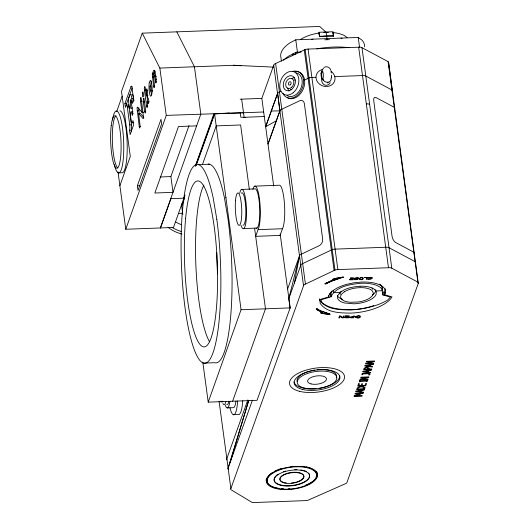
<?xml version="1.0" encoding="UTF-8"?>
<svg xmlns="http://www.w3.org/2000/svg" width="529" height="529" viewBox="0 0 529 529"><rect width="100%" height="100%" fill="white"/><g stroke="black" fill="none" stroke-linecap="round" stroke-linejoin="round"><path stroke-width="0.79" d="M138.743 108.822L139.167 113.153M140.178 126.418L138.585 113.418L140.317 113.351L143.842 117.418M148.88 101.945L148.57 99.016L147.28 96.873L147.465 91.537L146.89 88.839A2.552 0.503 87.8 0 0 146.553 89.48L146.262 95.346L147.994 95.28M154.547 85.996L153.734 78.497A2.751 0.542 87.8 0 1 153.972 75.349A2.751 0.542 87.8 0 1 154.686 76.712L155.804 82.96A2.552 0.503 87.8 0 0 156.214 81.816L156.115 79.066M322.802 79.224L322.591 79.304A4.153 0.813 87.8 0 1 321.725 72.876L321.989 71.448A4.153 0.813 87.8 0 1 323.212 73.795A4.153 0.813 87.8 0 1 322.802 79.224L323.054 80.289L323.186 79.674C324.456 83.093 330.321 83.271 331.147 79.515L330.942 78.914A4.153 0.813 87.8 0 0 331.286 77.948M138.743 108.809L138.777 108.22A2.552 0.503 87.8 0 1 138.843 107.718M140.178 126.424L139.603 128.038A2.552 0.503 87.8 0 1 139.266 126.762L137.051 108.286A2.552 0.503 87.8 0 1 137.454 107.142L141.997 112.399L143.723 112.333M145.587 111.216L145.548 111.804A2.552 0.503 87.8 0 1 145.144 112.948L145.012 112.829A2.552 0.503 87.8 0 1 144.675 111.546L143.385 102.031A2.552 0.503 87.8 0 1 143.286 100.087L143.326 99.485A2.552 0.503 87.8 0 1 143.729 98.341L143.862 98.467M148.88 101.958L148.437 103.691L147.122 101.687L148.847 101.621M154.547 86.002L154.514 86.591A2.552 0.503 87.8 0 1 154.104 87.735L153.972 87.616A2.552 0.503 87.8 0 1 153.635 86.339L152.286 74.278A2.552 0.503 87.8 0 1 152.696 73.134L154.587 73.26L155.037 70.919M331.478 77.75L331.551 76.54M319.642 299.639L328.562 296.961L328.621 296.081A28.897 12.531 -7.7 0 1 346.766 284.324L354.053 282.77L361.578 282.05A28.897 12.531 -7.7 0 1 385.244 293.952L384.689 294.812L392.022 296.908A37.162 16.115 -7.7 0 1 350.555 313.122C340.14 312.93 326.902 312.95 320.27 303.507L319.589 298.812M331.233 296.154C337.033 286.05 350.515 284.291 361.115 283.253A26.186 11.354 -7.7 0 1 381.264 288.292L382.824 291.029L382.308 294.785L390.547 297.139L387.393 300.214A39.576 17.166 -7.7 0 1 351.785 309.657C341.608 309.716 330.38 309.187 322.009 302.681L320.991 299.764L331.028 296.749L330.823 292.835L331.994 290.99M375.815 289.885L375.729 291.135A19.599 8.497 -7.7 0 1 372.204 295.215M382.189 290.89L382.394 287.882L380.84 285.144M152.855 73.326L153.304 70.985L154.051 70.172A7.79 1.534 87.8 0 1 155.486 74.45L156.174 79.495M330.096 82.471L329.812 83.41C328.615 85.123 326.274 85.797 324.383 84.871C320.64 83.106 321.916 78.166 320.997 74.926L321.989 71.448M321.639 72.255L321.777 71.243L321.725 72.876M294.375 283.114L299.493 255.818A3.848 1.666 -7.7 0 1 301.391 254.158L319.252 245.661A5.29 3.842 -67.1 0 0 322.664 239.015L304.347 103.578A5.29 3.842 -67.1 0 0 299.665 100.775L281.798 109.238M132.21 107.44L131.873 108.385A4.053 0.8 87.8 0 1 131.457 108.26M132.323 122.503L132.111 122.973A4.053 0.8 87.8 0 1 131.159 120.824L130.689 117.352A4.053 0.8 87.8 0 1 130.842 111.917A4.053 0.8 87.8 0 1 131.979 113.715L132.224 115.534L132.858 113.761L130.894 99.273L130.266 101.046L130.484 102.659A4.053 0.8 87.8 0 1 130.643 105.754L130.147 108.452A4.053 0.8 87.8 0 1 129.195 106.303L128.739 102.963A4.053 0.8 87.8 0 1 128.745 98.116L130.108 94.512A7.551 1.481 87.8 0 1 131.88 98.513L132.548 103.413L133.705 100.16L132.105 88.356A4.053 0.8 87.8 0 0 131.152 86.207L124.91 103.664L125.413 107.374L126.338 104.874A4.053 0.8 87.8 0 1 127.291 107.023L129.704 124.87A4.053 0.8 87.8 0 1 129.545 130.313L130.134 134.63L133.619 124.824L133.03 120.506L132.323 122.503L133.473 122.457M151.34 81.096L150.831 83.833A7.975 1.567 87.8 0 0 150.719 85.705M415.404 262.113L388.59 62.402L388.074 61.622L361.975 47.683A3.848 1.666 -7.7 0 0 358.669 47.207L308.057 49.071A3.848 1.666 -7.7 0 0 305.16 49.561L304.274 49.977L334.097 270.511M388.59 62.402L392.293 91.206M414.227 253.451L413.843 252.221L395.652 242.507A5.29 2.46 67.7 0 1 392.049 236.198L373.732 100.728A5.29 2.46 67.7 0 1 376.059 97.587L394.25 107.301L394.687 108.346M415.51 262.906L415.12 261.67L389.027 247.731A3.848 1.666 -7.7 0 0 385.714 247.255L335.108 249.126A3.848 1.666 -7.7 0 0 332.212 249.609L302.674 263.607A3.848 1.666 -7.7 0 0 300.77 265.274L288.543 299.388M418.274 283.379L417.89 282.149L391.797 268.21A3.848 1.666 -7.7 0 0 388.484 267.734L337.872 269.605A3.848 1.666 -7.7 0 0 334.976 270.088L305.438 284.086A3.848 1.666 -7.7 0 0 303.54 285.753L230.882 488.531A3.848 1.666 -7.7 0 0 231.623 490.099L251.797 502.246A3.848 1.666 -7.7 0 0 254.416 502.53L305.041 500.632A3.848 1.666 -7.7 0 0 308.784 499.892L345.708 483.612A3.848 1.666 -7.7 0 0 346.998 482.316L418.274 283.379L415.563 262.715M230.009 462.763L248.782 400.367M228.303 469.316A3.848 1.666 -7.7 0 1 228.111 468.053L248.736 400.314M326.4 32.6L319.714 26.45L142.241 33.155L121.511 91.471L130.299 156.439L119.885 185.719M116.671 111.612L122.153 96.199M126.834 105.079L126.636 103.598L132.224 87.88M131.88 98.513L133.612 98.434A7.551 1.481 87.8 0 0 131.833 94.446M137.368 185.772L161.001 119.29L161.636 124.017L138.009 190.493L137.368 185.772L139.835 185.679M185.011 195.082L173.499 227.457L125.776 229.255L166.251 115.388L159.857 68.076L142.241 33.155M196.629 125.862L178.485 126.55L154.852 193.025L173.003 192.338L170.874 176.587L189.005 125.571M160.34 227.953L200.822 114.079L194.421 66.766L176.812 31.846M160.538 227.946L170.946 198.666M195.181 166.463L213.875 113.867L240.292 112.869M181.725 206.257L184.35 198.884M196.153 165.663L214.576 113.841L229.242 113.008M202.428 164.645L216.202 125.889L240.622 124.97L249.318 189.296M318.643 33.803L319.192 32.269L333.085 31.747L333.627 35.747L333.475 36.177L326.644 36.012L319.582 36.693L319.086 33.003A27.31 11.843 -7.7 0 0 300.796 39.325M318.683 34.134L319.086 33.003M319.582 36.693L319.192 32.269M252.882 189.203A22.43 4.411 87.8 0 1 259.481 199.063A22.43 4.411 87.8 0 1 258.053 229.659L255.679 236.337L280.357 235.405M280.152 233.878L290.156 307.885L257.041 400.308L208.214 402.152L241.065 309.743L214.576 113.841L212.883 117.59M280.092 235.412L282.466 228.733A22.43 4.411 87.8 0 0 284.39 203.004A22.43 4.411 87.8 0 0 279.1 185.236L254.68 186.155M232.628 401.233L265.479 308.817L254.647 228.7M331.028 296.749L330.81 293.006M273.678 186.01L261.835 98.381L273.724 65.219A3.848 1.666 -7.7 0 1 275.622 63.553L305.16 49.561L334.976 270.088M276.356 120.784L265.664 126.735L277.553 93.573A3.848 1.666 -7.7 0 1 279.451 91.881L280.873 91.239M265.664 126.735L277.685 93.124L279.894 110.878L271.298 111.011M279.834 111.07L268.011 144.067L280.02 110.429A3.848 1.666 -7.7 0 1 281.798 109.212M247.85 399.937L226.835 458.603A3.848 1.666 -7.7 0 0 227.027 459.866M287.604 288.986L299.493 255.818L288.808 298.64L290.084 308.09M228.111 468.053L252.445 400.136M183.913 198.17L184.753 195.849M195.723 165.676L214.576 113.841M295.103 54.467L296.128 52.245L301.08 52.054M127.939 105.053L128.064 104.808A4.053 0.8 87.8 0 1 129.016 106.957L131.43 124.811A4.053 0.8 87.8 0 1 131.278 130.246L131.47 131.688M321.817 71.931L320.924 73.643L322.254 69.762L323.596 68.307M308.109 78.332L308.996 77.915A3.848 1.666 -7.7 0 1 311.892 77.426L315.866 77.28M364.58 46.85A42.267 18.33 -7.7 0 0 361.876 40.039L358.219 37.447L295.777 39.807L290.15 42.75A42.267 18.33 -7.7 0 0 280.899 57.297L281.428 61.232M296.128 52.245L288.755 56.1A46.572 20.195 -7.7 0 0 283.451 60.24M320.759 312.778L322.3 312.017L320.759 312.778A21.127 9.165 -7.7 0 0 329.17 314.133L329.355 314.14M325.064 283.656L331.452 280.542L333.647 279.834L325.09 283.815L331.18 281.157L343.215 277.09L331.207 281.316L325.672 284.02L325.09 283.815M308.996 77.915L304.572 80.011L303.454 79.535M323.94 67.461C326.591 65.603 330.321 67.5 330.942 70.549M322.3 312.017C321.526 311.614 314.53 309.346 316.931 308.691L318.802 310.199L330.036 314.153M329.25 294.005L330.599 293.595M361.995 279.186C355.779 280.158 363.125 275.549 362.715 278.836A1.395 0.602 -7.7 0 1 361.995 279.186M311.76 39.43L313.049 39.153M341.403 277.282L343.215 277.09M343.235 277.242L341.423 277.441A21.153 9.172 -7.7 0 0 332.715 279.378L332.688 279.219M323.794 32.553L328.403 32.375M360.097 286.215C352.142 286.963 342.243 288.305 337.714 295.737A19.599 8.497 -7.7 0 0 344.63 302.998L353.841 303.811A19.599 8.497 -7.7 0 0 376.145 294.289L376.304 292.034L375.14 289.985M327.345 82.835L328.264 82.749M319.728 36.276L333.627 35.747M293.926 54.123L292.418 54.183L292.636 55.757M159.857 68.076L233.765 65.279L273.255 67.104M152.788 73.22L154.514 73.154M152.266 74.602L153.999 74.536M154.686 76.712L156.412 76.645M155.367 81.757L156.518 81.711M131.027 86.445L132.177 86.406M153.635 86.339L154.785 86.293M146.262 95.346L145.257 87.913A2.552 0.503 87.8 0 0 144.92 86.644L144.787 86.518A2.552 0.503 87.8 0 0 144.384 87.662L144.344 88.25A2.552 0.503 87.8 0 0 144.443 90.208L145.594 90.161M146.454 90.492L147.611 90.446M146.447 90.651L147.598 90.604M130.266 101.046L131.417 101.006M140.972 97.746L140.84 97.627A2.552 0.503 87.8 0 0 140.43 98.771L140.397 99.359A2.552 0.503 87.8 0 0 140.496 101.317L142.222 101.251M143.385 102.031L144.536 101.991M130.484 102.659L131.635 102.619M240.159 99.201L261.835 98.381M124.91 103.664L126.636 103.598M144.443 90.208L146.599 106.131L147.75 106.091M127.291 107.023L129.016 106.957M137.11 110.832L138.843 110.766M144.675 111.546L145.825 111.507M131.979 113.715L133.129 113.669M166.251 115.388L243.505 112.75M241.898 112.809L263.673 111.989M244.12 117.299L264.288 116.532M132.257 122.702L133.407 122.655M129.704 124.87L131.43 124.811M139.266 126.762L140.416 126.715M129.545 130.313L131.278 130.246M198.474 164.664L209.663 164.241M118.694 172.877L122.146 172.745A30.98 6.09 87.8 0 0 127.119 141.812A30.98 6.09 87.8 0 0 119.904 110.839M160.148 176.99L170.874 176.587M241.409 189.442L254.634 188.939A19.725 3.875 87.8 0 1 259.713 208.651A19.725 3.875 87.8 0 1 255.996 228.032M170.748 198.673L184.608 198.144M178.24 213.405L182.366 213.253M243.79 228.568L257.015 228.072M258.053 229.659L282.466 228.733M340.537 292.325L333.601 292.583L333.277 290.223M375.716 290.996L382.652 290.732L382.229 287.584M241.065 309.743L290.156 307.885M203.414 363.125L214.602 362.702A99.465 19.553 87.8 0 0 227.992 218.847L224.349 197.383A99.465 19.553 87.8 0 0 208.201 164.089M227.192 407.905L233.296 407.674A18.687 3.677 87.8 0 0 235.954 401.187M233.368 414.696L238.453 414.505A25.749 5.059 87.8 0 0 239.756 414.015L240.92 411.807A25.749 5.059 87.8 0 0 242.732 400.784M334.685 76.586L362.504 75.561A3.848 1.666 -7.7 0 1 365.81 76.037L391.903 89.976L392.419 90.757M330.063 314.312L329.19 314.292A21.127 9.165 -7.7 0 1 320.786 312.937M245.773 117.431L240.781 117.2L240.159 112.598M233.765 65.279L241.171 65.748M332.979 32.487L333.422 36.17L332.979 32.487L338.937 33.459L343.79 35.198L347.136 37.579M340.947 38.101L342.071 38.28M384.993 292.524L383.525 292.107L383.955 295.255M329.316 313.895L320.673 310.946M320.025 310.536L316.931 308.691M322.32 312.176L318.094 310.477L316.183 308.949M332.715 279.378L333.667 279.993M154.554 73.194L154.422 73.068A2.552 0.503 87.8 0 0 154.012 74.212L154.078 76.758L152.385 77.022M138.585 113.418L143.121 118.641A2.552 0.503 87.8 0 0 143.524 117.498L141.309 99.029A2.552 0.503 87.8 0 0 140.972 97.753M319.84 300.353C326.479 309.796 339.717 309.782 350.125 309.968A37.162 16.115 -7.7 0 0 373.838 305.577M371.953 287.968L372.747 289.363M388.074 61.622L417.89 282.149M361.975 47.683L391.797 268.21M358.219 37.447L359.608 47.683M358.669 47.207L388.484 267.734M384.689 294.812L384.266 291.664L384.814 290.791A28.877 12.524 -7.7 0 0 385.185 288.774M382.308 292.616L382.52 294.19M326.148 32.329L327.14 39.695M308.057 49.071L337.872 269.605M295.777 39.807L297.477 52.411M328.787 295.784L328.998 297.358M328.35 295.387L328.562 296.961M275.622 63.553L305.438 284.086M273.724 65.219L303.54 285.753M241.667 99.148L244.127 117.352M219.085 401.293L230.882 488.531M181.401 203.85L182.809 214.291M202.799 362.114L208.214 402.152M146.817 94.916L147.789 102.084M147.122 101.687L147.412 103.843A2.552 0.503 87.8 0 1 147.512 105.787L147.479 106.389A2.552 0.503 87.8 0 1 147.069 107.532L146.936 107.413A2.552 0.503 87.8 0 1 146.599 106.131M140.496 101.317L141.997 112.399M133.725 99.254L133.943 100.887M118.02 171.879L125.776 229.255M225.896 197.548L225.929 197.886M360.09 286.229A19.599 8.497 -7.7 0 1 375.134 289.998M143.862 98.467A2.552 0.503 87.8 0 1 144.199 99.743L145.488 109.258A2.552 0.503 87.8 0 1 145.587 111.209M152.65 90.776A2.87 0.562 87.8 0 1 152.081 90.611M316.282 471.233A25.789 11.182 -7.7 0 1 305.378 485.272M289.905 488.651A25.789 11.182 -7.7 0 1 288.424 488.743M283.623 488.776A25.789 11.182 -7.7 0 1 281.289 488.631M278.743 488.327A25.789 11.182 -7.7 0 1 266.537 478.163M294.931 71.627A14.111 10.249 -67.1 0 1 303.983 86.994A14.111 10.249 -67.1 0 1 287.359 97.647M292.385 71.488A14.111 10.249 -67.1 0 1 303.415 79.264A14.111 10.249 -67.1 0 1 296.214 96.172A14.111 10.249 -67.1 0 1 282.995 93.54M132.574 111.85A4.053 0.8 87.8 0 1 132.964 111.421M316.911 48.873A50.625 21.954 -7.7 0 1 349.193 47.722M296.095 72.863A12.346 8.973 -67.1 0 1 301.067 87.814A12.346 8.973 -67.1 0 1 287.042 95.61M151.684 94.87A7.975 1.567 87.8 0 1 150.884 90.499M291.367 89.831A5.303 3.855 -67.1 0 1 290.593 89.15M294.217 80.051A5.303 3.855 -67.1 0 1 295.255 80.058M340.266 294.362A16.439 7.128 -7.7 0 1 341.099 291.181M267.74 482.336A24.903 10.798 -7.7 0 1 271.999 472.866M274.531 471.319A24.903 10.798 -7.7 0 1 277.361 469.957M278.016 469.686A24.903 10.798 -7.7 0 1 281.554 468.429M290.93 466.433A24.903 10.798 -7.7 0 1 292.557 466.254M302.78 466.261A24.903 10.798 -7.7 0 1 304.413 466.472M305.974 466.743A24.903 10.798 -7.7 0 1 307.442 467.074M308.255 467.286A24.903 10.798 -7.7 0 1 311.865 468.654M312.586 469.044A24.903 10.798 -7.7 0 1 316.203 476.285M339.704 375.61A23.071 10.005 -7.7 0 1 319.113 388.246M316.117 388.623A23.071 10.005 -7.7 0 1 294.025 381.978M333.508 278.955A21.153 9.172 -7.7 0 1 335.194 278.479M336.054 278.261A21.153 9.172 -7.7 0 1 336.927 278.056M337.806 277.87A21.153 9.172 -7.7 0 1 339.598 277.54M308.473 473.091A17.887 7.756 -7.7 0 1 289.013 485.701A17.887 7.756 -7.7 0 1 278.115 474.242M283.458 471.716A17.887 7.756 -7.7 0 1 285.574 471.061M294.719 469.653A17.887 7.756 -7.7 0 1 296.981 469.64M300.809 469.95A17.887 7.756 -7.7 0 1 302.37 470.228M303.798 470.585A17.887 7.756 -7.7 0 1 306.278 471.537M289.065 91.081A7.836 5.693 -67.1 0 1 287.796 87.959M291.81 78.722A7.836 5.693 -67.1 0 1 294.422 77.631M155.645 75.422A2.751 0.542 87.8 0 1 155.771 75.184M342.693 299.407A19.599 8.497 -7.7 0 1 337.396 295.559M297.126 381.502A19.937 8.643 -7.7 0 1 309.802 371.094M310.497 370.908A19.937 8.643 -7.7 0 1 314.828 370.022M317.043 369.738A19.937 8.643 -7.7 0 1 336.345 377.732M209.53 341.727A83.06 16.326 87.8 0 1 195.79 263.257A83.06 16.326 87.8 0 1 203.916 185.071M241.376 193.158A16.194 3.181 87.8 0 1 245.734 207.818A16.194 3.181 87.8 0 1 243.003 225.162M217.518 273.857A99.465 19.553 87.8 0 1 216.718 252.624M239.69 193.277A19.725 3.875 87.8 0 1 244.934 195.479A19.725 3.875 87.8 0 1 246.018 221.79A19.725 3.875 87.8 0 1 241.012 225.308M324.799 39.834A27.31 11.843 -7.7 0 1 329.455 39.655M283.484 482.382A12.101 5.25 -7.7 0 1 284.357 474.374A12.101 5.25 -7.7 0 1 302.099 473.792A12.101 5.25 -7.7 0 1 296.848 481.945M296.121 482.157A12.101 5.25 -7.7 0 1 291.499 483.003M286.229 482.964A12.101 5.25 -7.7 0 1 284.886 482.746M379.743 284.166A26.186 11.354 -7.7 0 1 380.834 285.144M366.332 103.915A3.848 1.666 -7.7 0 1 369.645 104.392M237.647 400.975A25.749 5.059 87.8 0 1 229.93 407.727M112.472 120.017A30.98 6.09 87.8 0 1 121.022 119.779A30.98 6.09 87.8 0 1 122.754 163.276A30.98 6.09 87.8 0 1 114.244 164.592M117.755 167.865A26.252 5.158 87.8 0 1 112.393 141.474A26.252 5.158 87.8 0 1 116.036 115.858M181.169 231.424A31.363 27.581 19.6 0 1 172.196 227.49M181.969 234.016A31.363 27.581 19.6 0 1 168.083 227.338M181.725 224.752A24.876 21.874 19.6 0 1 175.84 222.028M330.949 71.382A4.153 0.813 87.8 0 1 331.293 72.989M331.452 75.092A4.153 0.813 87.8 0 1 331.452 76.156M331.379 71.541A9.654 8.49 19.6 0 1 333.032 83.734L331.253 85.182A9.654 8.49 19.6 0 1 321.797 85.539L319.648 84.243A9.654 8.49 19.6 0 1 318.002 72.05L319.774 70.602A9.654 8.49 19.6 0 1 321.943 69.656M228.885 401.504A15.367 3.022 87.8 0 1 226.756 404.447M225.837 401.623A15.367 3.022 87.8 0 1 222.901 403.488M229.851 401.418A18.687 3.677 87.8 0 1 225.268 405.128M222.888 401.194A12.67 2.493 87.8 0 1 220.97 401.055M364.012 387.823L363.793 388.762L357.604 388.994C358.351 386.633 362.537 386.249 364.012 387.823M142.46 93.078L142.42 93.666A2.552 0.503 87.8 0 0 142.856 96.9L142.989 97.025A2.552 0.503 87.8 0 0 143.399 95.875L143.432 95.293A2.552 0.503 87.8 0 0 142.995 92.059L142.863 91.934A2.552 0.503 87.8 0 0 142.46 93.078M364.964 387.645L364.534 389.218L356.52 389.516C357.214 386.097 362.973 385.456 364.964 387.645M357.954 279.021L356.606 279.669L354.172 279.682C363.006 278.783 349.213 279.054 356.612 277.785A5.303 2.301 -7.7 0 1 358.437 277.857L355.204 278.36L357.954 279.021M149.317 82.326L149.105 83.899A7.975 1.567 87.8 0 0 150.772 96.232L151.539 95.399L152.041 92.654A7.975 1.567 87.8 0 0 150.375 80.322L149.317 82.326M372.396 277.923L370.988 279.021L367.741 279.127L370.571 278.862A1.448 0.628 -7.7 0 0 371.325 278.512L371.55 277.851A1.534 0.668 -7.7 0 0 371.021 277.56L368.27 277.798L370.684 277.269L372.396 277.923M349.649 317.288L350.522 317.784L353.531 317.836L354.49 315.945L353.61 315.952L353.253 316.653L349.649 317.288M358.688 278.664C364.025 282.552 365.665 274.399 358.688 278.664M350.568 317.274L352.764 317.625L353.147 316.871L350.568 317.274M370.009 374.016L369.579 374.909L368.561 374.942L369.037 373.996L368.29 373.745L362.901 373.93L362.623 374.704L361.77 374.737L362.22 373.474L368.64 373.249L370.009 374.016M368.978 368.283L368.753 369.05L371.742 368.938L371.57 369.427L363.555 369.731C363.787 367.298 367.338 366.571 368.918 367.999L368.978 368.283M368.032 368.488L367.847 369.083L364.64 369.202C364.759 367.761 367.562 367.186 368.032 368.488M354.972 316.884C360.937 320.839 363.674 312.91 354.972 316.884M355.885 316.878C359.773 320.105 361.783 313.704 355.885 316.878M349.656 279.715L353.147 279.801L353.815 277.923L350.244 278.056L352.975 278.175L352.731 278.876L350.026 279.193L352.651 279.094L352.466 279.61L349.656 279.715M364.349 277.527L366.815 277.652L366.227 279.312L366.987 279.279L367.655 277.401L364.349 277.527M354.298 395.771L354.06 396.433L362.074 396.128L362.239 395.672L355.329 395.937L360.474 394.515L356.11 393.735L363.02 393.477L363.192 392.987L355.177 393.292L354.939 393.966L359.085 394.68L354.298 395.771M355.957 391.103L355.739 391.705L363.317 392.637L363.489 392.148L361.367 391.896L361.869 390.495L364.223 390.078L364.408 389.562L355.957 391.103M358.55 383.803L357.736 386.097L365.751 385.793L366.564 383.499L365.618 383.532L364.977 385.343L362.001 385.456L362.596 383.77L361.651 383.803L361.049 385.489L358.854 385.568L359.495 383.763L358.55 383.803M359.76 380.404L359.251 381.832L360.07 381.799L360.236 381.33L366.617 381.092L366.445 381.554L367.265 381.528L367.774 380.1L366.954 380.133L366.789 380.602L360.408 380.84L360.573 380.371L359.76 380.404M360.216 379.108L359.971 379.802L367.986 379.498L368.151 379.042L361.234 379.306L368.726 377.422L368.918 376.873L360.904 377.177L360.745 377.633L367.086 377.395L360.216 379.108M362.987 371.312L362.775 371.913L370.353 372.846L370.525 372.356L368.402 372.105L368.905 370.703L371.259 370.287L371.444 369.771L362.987 371.312M365.056 365.506L364.838 366.108L372.416 367.04L372.588 366.544L370.472 366.299L370.968 364.898L373.329 364.481L373.507 363.965L365.056 365.506M365.863 363.225L365.618 363.919L373.633 363.615L373.791 363.159L366.881 363.423L374.373 361.538L374.565 360.99L366.551 361.294L366.385 361.75L372.733 361.512L365.863 363.225M360.91 390.666L360.507 391.797L356.93 391.374L360.91 390.666M367.946 370.875L367.543 372.006L363.965 371.583L367.946 370.875M370.009 365.063L369.606 366.2L366.028 365.777L370.009 365.063M339.671 316.018L338.705 317.909L339.525 317.903L340.286 316.408L342.184 317.889L343.427 317.883L344.392 315.998L343.572 315.998L342.739 317.631L340.65 316.018L339.671 316.018M344.511 317.658L348.525 317.856L349.484 315.972L345.358 315.992L348.492 316.197L348.135 316.897L344.994 317.136L348.022 317.122L347.758 317.638L344.511 317.658M344.293 291.849L342.051 293.694A16.439 7.128 -7.7 0 0 346.607 301.709L350.231 302.297L358.569 301.98A16.439 7.128 -7.7 0 0 373.17 292.517L372.191 290.798A16.439 7.128 -7.7 0 0 363.635 287.73C356.989 287.326 350.086 288.437 344.293 291.849M216.804 219.271L213.154 197.8A99.465 19.553 87.8 0 0 181.546 224.541A99.465 19.553 87.8 0 0 205.12 363.251A99.465 19.553 87.8 0 0 216.804 219.271M284.311 482.917A12.101 5.25 -7.7 0 0 303.765 477.548A12.101 5.25 -7.7 0 0 287.65 473.515A12.101 5.25 -7.7 0 0 284.311 482.917M150.044 86.703A2.87 0.562 87.8 0 0 150.646 91.14A2.87 0.562 87.8 0 0 151.03 86.987A2.87 0.562 87.8 0 0 150.044 86.703M275.715 488.492A25.789 11.182 -7.7 0 0 317.175 477.039A25.789 11.182 -7.7 0 0 282.836 468.449A25.789 11.182 -7.7 0 0 275.715 488.492M293.198 92.727A12.346 8.973 -67.1 0 0 294.937 72.275A12.346 8.973 -67.1 0 0 279.808 84.7A12.346 8.973 -67.1 0 0 293.198 92.727M291.783 89.262A7.836 5.693 -67.1 0 0 292.881 76.282A7.836 5.693 -67.1 0 0 283.286 84.164A7.836 5.693 -67.1 0 0 291.783 89.262M291.433 87.503A5.303 3.855 -67.1 0 0 292.18 78.715A5.303 3.855 -67.1 0 0 285.68 84.051A5.303 3.855 -67.1 0 0 291.433 87.503M290.315 84.779A1.766 1.283 -67.1 0 0 290.566 81.856A1.766 1.283 -67.1 0 0 288.404 83.635A1.766 1.283 -67.1 0 0 290.315 84.779M302.535 389.437A23.071 10.005 -7.7 0 0 339.638 379.194A23.071 10.005 -7.7 0 0 308.91 371.51A23.071 10.005 -7.7 0 0 302.535 389.437M311.045 383.922A9.529 4.133 -7.7 0 0 326.36 379.696A9.529 4.133 -7.7 0 0 313.677 376.522A9.529 4.133 -7.7 0 0 311.045 383.922M299.612 391.334A27.733 12.028 -7.7 0 0 344.2 379.022A27.733 12.028 -7.7 0 0 307.276 369.784A27.733 12.028 -7.7 0 0 299.612 391.334M280.674 485.278A17.887 7.756 -7.7 0 0 309.439 477.33A17.887 7.756 -7.7 0 0 285.614 471.379A17.887 7.756 -7.7 0 0 280.674 485.278M276.27 488.128A24.903 10.798 -7.7 0 0 316.309 477.072A24.903 10.798 -7.7 0 0 283.147 468.78A24.903 10.798 -7.7 0 0 276.27 488.128M304.512 388.16A19.937 8.643 -7.7 0 0 336.556 379.306A19.937 8.643 -7.7 0 0 310.014 372.674A19.937 8.643 -7.7 0 0 304.512 388.16M235.544 200.273A16.194 3.181 87.8 0 0 238.936 225.314A16.194 3.181 87.8 0 0 241.112 201.886A16.194 3.181 87.8 0 0 235.544 200.273M185.633 218.292A83.06 16.326 87.8 0 0 203.004 346.76A83.06 16.326 87.8 0 0 214.185 226.63A83.06 16.326 87.8 0 0 185.633 218.292M111.209 125.671A26.252 5.158 87.8 0 0 116.023 167.931A26.252 5.158 87.8 0 0 120.295 132.362A26.252 5.158 87.8 0 0 111.209 125.671"/></g></svg>
